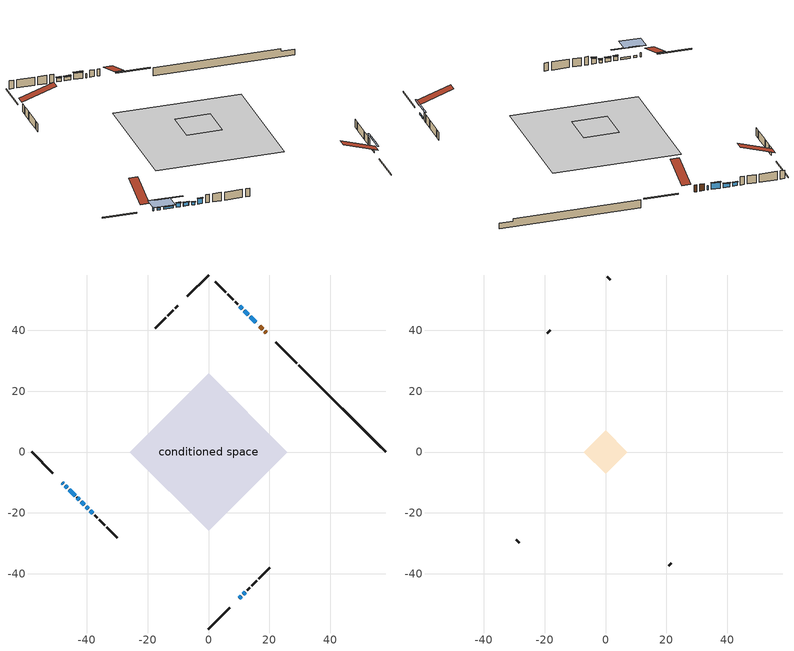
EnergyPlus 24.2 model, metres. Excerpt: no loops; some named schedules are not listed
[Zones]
conditioned space
 floor adiabatic (AdiabaticFloorConstruction): -25.91,0 0,25.91 25.91,0 0,-25.91 z0.84
 floor foundation (Slab1 construction): -7.11,1.29 -1.29,7.11 7.11,-1.29 1.29,-7.11 z-1.6
 wall outside (RimJoist1 construction): 0,-58.16 6.97,-51.19 / -58.16,0 -51.19,-6.97 / 0,58.16 -6.97,51.19 / 29.05,29.11 22.08,36.08 z0.84:1.14
 wall outside (AdiabaticWallConstruction 1): 18.92,39.24 18.42,39.74 / 17.77,40.39 16.88,41.28 z0.84:2.87
 wall outside (AdiabaticWallConstruction): -48.02,-10.13 -47.75,-10.41 / 16.22,41.94 16.11,42.05 / -43.21,-14.95 -42.45,-15.71 z0.84:2.06; 10.13,-48.02 10.78,-47.38 z0.84:1.45; 11.44,-46.72 12.07,-46.09 / -47.09,-11.07 -46.46,-11.7 / -45.8,-12.35 -43.86,-14.29 z0.84:1.43; 15.45,42.7 13.68,44.48 z0.84:2.64; 13.02,45.14 11.76,46.4 / 11.11,47.05 10.26,47.9 / -41.8,-16.36 -40.79,-17.37 z0.84:1.91; -40.13,-18.02 -39.56,-18.6 z0.84:1.68; -38.9,-19.26 -38.02,-20.14 z0.84:2.47
 wall outside (Wall1 construction): 12.72,-45.43 13.51,-44.65 / -37.36,-20.79 -36.58,-21.58 / -10.13,48.02 -10.92,47.24 / 9.6,48.55 8.82,49.34 z0.84:3.28
 wall outside (Wall2 construction): 14.17,-43.99 15.92,-42.23 / -35.92,-22.24 -34.17,-23.99 / -11.58,46.58 -13.33,44.83 / 8.16,50 6.41,51.75 z0.84:3.28
 wall outside (Wall3 construction): 16.58,-41.58 20.13,-38.02 / -33.51,-24.65 -29.95,-28.2 / -13.99,44.17 -17.54,40.61 / 5.75,52.41 2.19,55.96 z0.84:3.28
 wall foundation (FoundationWall1 construction): 29.71,28.45,-1.6 29.71,28.45,0.84 55.31,2.85,0.84 55.31,2.85,0.04 58.16,0,0.04 58.16,0,-1.6
 window (WindowConstruction 7): -48.02,-10.13 -47.75,-10.41 z0.84:2.06
 window (WindowConstruction 9): 10.13,-48.02 10.78,-47.38 z0.84:1.45
 window (WindowConstruction 10): 11.44,-46.72 12.07,-46.09 z0.84:1.43
 window (WindowConstruction 11): -47.09,-11.07 -46.46,-11.7 z0.84:1.43
 window (WindowConstruction 12): -45.8,-12.35 -43.86,-14.29 z0.84:1.43
 window (WindowConstruction 8): 16.22,41.94 16.11,42.05 z0.84:2.06
 window (WindowConstruction): 15.45,42.7 13.68,44.48 z0.84:2.64
 window (WindowConstruction 1): 13.02,45.14 11.76,46.4 z0.84:1.91
 window (WindowConstruction 2): 11.11,47.05 10.26,47.9 z0.84:1.91
 window (WindowConstruction 3): -43.21,-14.95 -42.45,-15.7 z0.84:2.06
 window (WindowConstruction 4): -41.8,-16.36 -40.79,-17.37 z0.84:1.91
 window (WindowConstruction 5): -40.13,-18.02 -39.56,-18.6 z0.84:1.68
 window (WindowConstruction 6): -38.9,-19.26 -38.02,-20.14 z0.84:2.46
 door (Door): 18.92,39.24 18.42,39.74 z0.84:2.87
 door (Door 1): 17.76,40.39 16.88,41.28 z0.84:2.87
 ceiling adiabatic (AdiabaticFloorConstruction): 0,-25.91 25.91,0 0,25.91 -25.91,0 z0.84
attic - vented
 floor to conditioned space (Floor1 construction Reversed): -7.21,0 0,7.21 7.21,0 0,-7.21 z3.28
 wall outside (Wall4 construction): 20.79,-37.37 21.67,-36.49 / -29.3,-28.86 -28.42,-29.74 / -18.2,39.96 -19.08,39.08 / 1.54,56.62 0.66,57.5 z0.84:3.28
 roof outside (Roof1 construction): 9.48,-48.68,3.28 2.45,-41.65,6.59 0.6,-43.51,6.59 7.63,-50.53,3.28; -48.68,-9.48,3.28 -41.65,-2.45,6.59 -43.51,-0.6,6.59 -50.53,-7.63,3.28; -9.48,48.68,3.28 -2.45,41.65,6.59 -0.6,43.51,6.59 -7.63,50.53,3.28; 19.57,38.59,3.28 12.55,31.56,6.59 14.4,29.71,6.59 21.42,36.73,3.28
shading: 12.66,-45.49 8.25,-49.9 8.54,-50.2 12.95,-45.79 z4.11; 13.95,-44.21 9.56,-48.6 9.85,-48.89 14.24,-44.5 z4.09; -44.58,-13.58 -48.97,-9.19 -52.2,-12.42 -47.81,-16.81 z4.09; -41.98,-16.17 -47.69,-10.47 -47.98,-10.76 -42.27,-16.47 z4.09; 13.53,44.62 15.6,42.56 15.89,42.85 13.83,44.91 z2.85; 11.62,46.54 13.16,45 13.45,45.29 11.91,46.83 z2.11; 10.12,48.04 11.25,46.91 11.54,47.2 10.41,48.33 z2.11; -42.31,-15.85 -43.35,-14.81 -43.64,-15.1 -42.6,-16.14 z2.26; -40.65,-17.51 -41.94,-16.22 -42.23,-16.51 -40.94,-17.8 z2.11; -39.42,-18.74 -40.28,-17.88 -40.57,-18.17 -39.71,-19.03 z1.88; -37.88,-20.28 -39.04,-19.11 -39.33,-19.41 -38.17,-20.57 z2.67
[Building]
Building 1: Terrain=Suburbs
[Site:Location]
Quebec Intl AP_QC: Latitude {deg}=46.8; Longitude {deg}=-71.38; Time Zone {hr}=-5; Elevation {m}=74; Keep Site Location Information=Yes
[Site:GroundTemperature:Shallow]
0.0108218, -2.24938, -2.43038, -1.3578, 2.94801, 7.23376, 10.9493, 13.303, 13.5029, 11.5886, 7.96783, 3.81355
[Site:WaterMainsTemperature]
Calculation Method=Schedule; Temperature Schedule=mains temperature schedule
[Material] Roughness=Rough; Thermal Absorptance=0.9
Name | Thickness {m} | Conductivity {W/m-K} | Density {kg/m3} | Specific Heat {J/kg-K} | Solar Absorptance | Visible Absorptance
asphalt or fiberglass shingles | 0.00635 | 0.162714 | 1121.4 | 1465.45 | 0.4 | 0.4
ceiling loosefill ins | 0.338667 | 0.0480833 | 16.02 | 1046.75 | 0.7 | 0.7
ceiling stud and cavity | 0.1397 | 0.337601 | 65.682 | 1177.47 | 0.7 | 0.7
concrete 4.0 in. | 0.1016 | 1.803125 | 2242.8 | 837.4 | 0.7 | 0.7
concrete 8.0 in. | 0.2032 | 1.803125 | 2242.8 | 837.4 | 0.7 | 0.7
door material | 0.04445 | 0.053851 | 512.64 | 1214.23 | 0.7 | 0.7
exterior vertical ins | 0.0243058 | 0.029427 | 32.04 | 1214.23 | 0.7 | 0.7
floor covering | 0.0127 | 0.0433444 | 54.468 | 1339.84 | 0.6 | 0.6
floor rigid ins; wall rigid ins | 0.512978 | 0.029427 | 32.04 | 1214.23 | 0.7 | 0.7
floor stud and cavity | 0.1397 | 1.75129 | 37.0049 | 1207.88 | 0.7 | 0.7
furniture material conditioned space 1 | 0.1524 | 0.115458 | 640.8 | 1214.23 | 0.6 | 0.6
gypsum board | 0.0127 | 0.160291 | 801 | 837.4 | 0.6 | 0.6
gypsum board 1 | 0.0127 | 0.160291 | 801 | 837.4 | 0.7 | 0.7
osb sheathing 0.5 in. | 0.0127 | 0.115458 | 512.64 | 1214.23 | 0.7 | 0.7
osb sheathing 0.75 in. | 0.01905 | 0.115458 | 512.64 | 1214.23 | 0.7 | 0.7
osb sheathing 2.0 in. | 0.0508 | 0.115458 | 512.64 | 1214.23 | 0.7 | 0.7
rim joist stud and cavity | 0.0508 | 0.0393277 | 125.044 | 1163.47 | 0.6 | 0.6
wall stud and cavity | 0.1397 | 0.0869938 | 139.0536 | 1170.24 | 0.7 | 0.7
wall stud and cavity 1 | 0.1397 | 0.0820459 | 139.0536 | 1170.24 | 0.7 | 0.7
wall stud and cavity 2 | 0.1397 | 0.092254 | 139.0536 | 1170.24 | 0.7 | 0.7
wall stud and cavity 3 | 0.0889 | 6.1454 | 50.32683 | 1063.81 | 0.6 | 0.6
wall stud and cavity 4 | 0.0889 | 0.380278 | 52.3479 | 1209.89 | 0.7 | 0.7
wall stud and cavity 5 | 0.0889 | 0.391764 | 83.0341 | 1211.67 | 0.7 | 0.7
wood siding | 0.0254 | 0.102417 | 544.68 | 1172.36 | 0.4 | 0.4
wood siding 1 | 0.00254 | 0.102417 | 544.68 | 1172.36 | 0.4 | 0.4
wood siding 2; wood siding 3; wood siding 4 | 0.0254 | 0.102417 | 544.68 | 1172.36 | 0.7 | 0.7
[WindowMaterial:SimpleGlazingSystem]
Name | U-Factor {W/m2-K} | Solar Heat Gain Coefficient
WindowMaterial | 2.8884 | 0.67
WindowMaterial 1 | 2.927009 | 0.61
WindowMaterial 10 | 3.000823 | 0.5
WindowMaterial 11 | 3.04 | 0.46
WindowMaterial 2 | 2.94348 | 0.59
WindowMaterial 3 | 2.94291 | 0.59
WindowMaterial 4 | 2.93609 | 0.6
WindowMaterial 5 | 2.97868 | 0.53
WindowMaterial 6 | 2.9077 | 0.68
WindowMaterial 7 | 6.78351 | 0.73
WindowMaterial 8 | 7.22469 | 0.6
WindowMaterial 9 | 2.99571 | 0.51
[Construction]
AdiabaticFloorConstruction: floor stud and cavity, floor rigid ins, osb sheathing 0.75 in., floor covering
AdiabaticWallConstruction: wood siding 3, wall rigid ins, wall stud and cavity 4, gypsum board
AdiabaticWallConstruction 1: wood siding 4, wall rigid ins, wall stud and cavity 4, gypsum board
Door; Door 1: door material
Floor1 construction Reversed: gypsum board, ceiling stud and cavity, ceiling loosefill ins
FoundationWall1 construction: concrete 8.0 in., gypsum board 1
furniture construction conditioned space 1: furniture material conditioned space 1
PartitionWallConstruction: gypsum board, wall stud and cavity 5, gypsum board
RimJoist1 construction: wood siding 2, osb sheathing 2.0 in., rim joist stud and cavity
Roof1 construction: asphalt or fiberglass shingles
Slab1 construction: concrete 4.0 in.
Wall1 construction: wood siding, osb sheathing 0.5 in., wall stud and cavity, gypsum board
Wall2 construction: wood siding, osb sheathing 0.5 in., wall stud and cavity 1, gypsum board
Wall3 construction: wood siding, osb sheathing 0.5 in., wall stud and cavity 2, gypsum board
Wall4 construction: wood siding 1, wall stud and cavity 3
WindowConstruction: WindowMaterial
WindowConstruction 1: WindowMaterial 1
WindowConstruction 10; WindowConstruction 11: WindowMaterial 10
WindowConstruction 12: WindowMaterial 11
WindowConstruction 2: WindowMaterial 2
WindowConstruction 3: WindowMaterial 3
WindowConstruction 4: WindowMaterial 4
WindowConstruction 5: WindowMaterial 5
WindowConstruction 6: WindowMaterial 6
WindowConstruction 7: WindowMaterial 7
WindowConstruction 8: WindowMaterial 8
WindowConstruction 9: WindowMaterial 9
[Zone] Multiplier=1; Part of Total Floor Area=Yes
Name | Volume {m3}
attic - vented | 55.9386
conditioned space | 526.5
[Space]
Name | Zone | Volume {m3}
attic - vented 1 | attic - vented | 55.9386
conditioned space 1 | conditioned space | 526.5
[ZoneInfiltration:EffectiveLeakageArea]
infil attic - vented 1: Zone or Space=attic - vented 1; Schedule=Always On Discrete; Effective Air Leakage Area {cm2}=3841.85; Stack Coefficient=0.000399857; Wind Coefficient=1.35105e-05
[ZoneMixing]
whole house fan mix: Zone or Space=attic - vented; Schedule=Always On Continuous; Design Flow Rate Calculation Method=Flow/Zone; Design Flow Rate {m3/s}=0; Source Zone or Space=conditioned space
[SurfaceProperty:ExposedFoundationPerimeter]
Slab1: Exposed Perimeter Calculation Method=TotalExposedPerimeter; Total Exposed Perimeter {m}=40.235
[InternalMass] Zone or ZoneList=conditioned space; Space or SpaceList=conditioned space 1
Name | Construction | Surface Area {m2}
furniture mass conditioned space 1 | furniture construction conditioned space 1 | 576.32
partition wall mass | PartitionWallConstruction | 1440.8
[Lights]
interior lighting: Zone or ZoneList or Space or SpaceList=conditioned space 1; Schedule=interior lighting schedule; Design Level Calculation Method=LightingLevel; Lighting Level {W}=343.2; Return Air Fraction=0; Fraction Radiant=0.6; Fraction Visible=0.2; Fraction Replaceable=1
[People]
occupants: Zone or ZoneList or Space or SpaceList=conditioned space 1; Number of People Schedule=occupants schedule; Number of People Calculation Method=People; Number of People=3; Fraction Radiant=0.314171; Sensible Heat Fraction=0.56303; Activity Level Schedule=occupants activity schedule; Carbon Dioxide Generation Rate {m3/s-W}=0; Enable ASHRAE 55 Comfort Warnings=No; Mean Radiant Temperature Calculation Type=EnclosureAveraged
[ElectricEquipment] Zone or ZoneList or Space or SpaceList=conditioned space 1; Design Level Calculation Method=EquipmentLevel
Name | Schedule | Design Level {W} | Fraction Latent | Fraction Radiant | Fraction Lost
clothes dryer | clothes dryer schedule | 140.772 | 0.015 | 0.081 | 0.85
clothes washer | clothes washer schedule | 32.1985 | 0.03 | 0.162 | 0.7
cooking range | cooking range schedule | 215.147 | 0.08 | 0.432 | 0.2
dishwasher | dishwasher schedule | 66.8632 | 0.3 | 0.18 | 0.4
fridge | fridge schedule | 72.9452 | 0 | 0.6 | 0
mech vent bath fan 0 | mech vent bath fan 0 schedule | 50.2 | 0 | 0 | 1
mech vent house fan | mech vent house fan schedule | 14.3833 | 0 | 0 | 1
mech vent house fan cfis | mech vent house fan cfis schedule | 0 | 0 | 0 | 0
mech vent range fan 0 | mech vent range fan 0 schedule | 57 | 0 | 0 | 1
misc plug loads | misc plug loads schedule | 494.7 | 0.045 | 0.513 | 0.1
whole house fan | Always On Discrete | 0 | 0 | 0 | 1
[OtherEquipment] Zone or ZoneList or Space or SpaceList=conditioned space 1; Design Level Calculation Method=EquipmentLevel
Name | Fuel Type | Schedule | Design Level {W} | Fraction Latent | Fraction Radiant | Fraction Lost
clothes dryer 1 | Electricity | clothes dryer schedule | 0 | 0.015 | 0.081 | 0.85
cooking range 1 | Electricity | cooking range schedule | 0 | 0.08 | 0.432 | 0.2
general water use latent | None | general water use schedule | 62.594 | 1 | 0 | 0
general water use sensible | None | general water use schedule | -61.6891 | 0 | 0.6 | 0
mech vent house fan latent load | None | Always On Discrete | 0 | 1 | 0 | 0
mech vent house fan sensible load | None | Always On Discrete | 0 | 0 | 0 | 0
water heater energy adjustment1 | Electricity | Always On Discrete | 0.01 | 0 | 0 | 1
[ZoneInfiltration:DesignFlowRate] Zone or ZoneList or Space or SpaceList=conditioned space 1; Schedule=Always On Discrete; Design Flow Rate Calculation Method=Flow/Zone; Design Flow Rate {m3/s}=0
infil flow; natural vent flow; whole house fan flow
[Foundation:Kiva]
Foundation Kiva 1: Initial Indoor Air Temperature {C}=18; Wall Height Above Grade {m}=0.839998; Wall Depth Below Slab {m}=0.2032; Custom Block Material Name 1=exterior vertical ins; Custom Block Depth 1 {m}=2.43998; Custom Block X Position 1 {m}=0.2159; Custom Block Z Position 1 {m}=0
[Foundation:Kiva:Settings]
Soil Conductivity {W/m-K}=0.849921; Soil Density {kg/m3}=1842.3; Soil Specific Heat {J/kg-K}=418.7; Ground Solar Absorptivity=0.9; Ground Thermal Absorptivity=0.9; Ground Surface Roughness {m}=0.03; Far-Field Width {m}=40; Deep-Ground Boundary Condition=ZeroFlux; Deep-Ground Depth {m}=40; Minimum Cell Dimension {m}=0.2; Maximum Cell Growth Coefficient=3; Simulation Timestep=Timestep
[Exterior:Lights]
exterior lighting: Schedule=exterior lighting schedule; Design Level {W}=75.6
[Schedule:Constant]
Name | Hourly Value
Always On Continuous; mech vent house fan schedule; mech vent house fan cfis schedule; Always On Discrete | 1
occupants activity schedule | 117.228
fridge schedule | 0
[Schedule:Week:Daily]
interior lighting schedule Week Rule - Jan1-Jan27: interior lighting schedule day, interior lighting schedule day, interior lighting schedule day, interior lighting schedule day, interior lighting schedule day, interior lighting schedule day, interior lighting schedule day, interior lighting schedule default day, interior lighting schedule default day, interior lighting schedule default day, interior lighting schedule default day, interior lighting schedule default day
interior lighting schedule Week Rule - Jan28-Feb3: interior lighting schedule day, interior lighting schedule day, interior lighting schedule day, interior lighting schedule day, interior lighting schedule day 1, interior lighting schedule day 1, interior lighting schedule day 1, interior lighting schedule default day, interior lighting schedule default day, interior lighting schedule default day, interior lighting schedule default day, interior lighting schedule default day
interior lighting schedule Week Rule - Feb4-Feb24: interior lighting schedule day 1, interior lighting schedule day 1, interior lighting schedule day 1, interior lighting schedule day 1, interior lighting schedule day 1, interior lighting schedule day 1, interior lighting schedule day 1, interior lighting schedule default day, interior lighting schedule default day, interior lighting schedule default day, interior lighting schedule default day, interior lighting schedule default day
interior lighting schedule Week Rule - Feb25-Mar3: interior lighting schedule day 1, interior lighting schedule day 1, interior lighting schedule day 1, interior lighting schedule day 1, interior lighting schedule day 2, interior lighting schedule day 2, interior lighting schedule day 2, interior lighting schedule default day, interior lighting schedule default day, interior lighting schedule default day, interior lighting schedule default day, interior lighting schedule default day
interior lighting schedule Week Rule - Mar4-Mar31: interior lighting schedule day 2, interior lighting schedule day 2, interior lighting schedule day 2, interior lighting schedule day 2, interior lighting schedule day 2, interior lighting schedule day 2, interior lighting schedule day 2, interior lighting schedule default day, interior lighting schedule default day, interior lighting schedule default day, interior lighting schedule default day, interior lighting schedule default day
interior lighting schedule Week Rule - Apr1-Apr28: interior lighting schedule day 3, interior lighting schedule day 3, interior lighting schedule day 3, interior lighting schedule day 3, interior lighting schedule day 3, interior lighting schedule day 3, interior lighting schedule day 3, interior lighting schedule default day, interior lighting schedule default day, interior lighting schedule default day, interior lighting schedule default day, interior lighting schedule default day
interior lighting schedule Week Rule - Apr29-May5: interior lighting schedule day 3, interior lighting schedule day 3, interior lighting schedule day 4, interior lighting schedule day 4, interior lighting schedule day 4, interior lighting schedule day 4, interior lighting schedule day 4, interior lighting schedule default day, interior lighting schedule default day, interior lighting schedule default day, interior lighting schedule default day, interior lighting schedule default day
interior lighting schedule Week Rule - May6-May26: interior lighting schedule day 4, interior lighting schedule day 4, interior lighting schedule day 4, interior lighting schedule day 4, interior lighting schedule day 4, interior lighting schedule day 4, interior lighting schedule day 4, interior lighting schedule default day, interior lighting schedule default day, interior lighting schedule default day, interior lighting schedule default day, interior lighting schedule default day
interior lighting schedule Week Rule - May27-Jun2: interior lighting schedule day 4, interior lighting schedule day 4, interior lighting schedule day 4, interior lighting schedule day 4, interior lighting schedule day 4, interior lighting schedule day 5, interior lighting schedule day 5, interior lighting schedule default day, interior lighting schedule default day, interior lighting schedule default day, interior lighting schedule default day, interior lighting schedule default day
interior lighting schedule Week Rule - Jun3-Jun30: interior lighting schedule day 5, interior lighting schedule day 5, interior lighting schedule day 5, interior lighting schedule day 5, interior lighting schedule day 5, interior lighting schedule day 5, interior lighting schedule day 5, interior lighting schedule default day, interior lighting schedule default day, interior lighting schedule default day, interior lighting schedule default day, interior lighting schedule default day
interior lighting schedule Week Rule - Jul1-Jul28: interior lighting schedule day 6, interior lighting schedule day 6, interior lighting schedule day 6, interior lighting schedule day 6, interior lighting schedule day 6, interior lighting schedule day 6, interior lighting schedule day 6, interior lighting schedule default day, interior lighting schedule default day, interior lighting schedule default day, interior lighting schedule default day, interior lighting schedule default day
interior lighting schedule Week Rule - Jul29-Aug4: interior lighting schedule day 6, interior lighting schedule day 6, interior lighting schedule day 6, interior lighting schedule day 7, interior lighting schedule day 7, interior lighting schedule day 7, interior lighting schedule day 7, interior lighting schedule default day, interior lighting schedule default day, interior lighting schedule default day, interior lighting schedule default day, interior lighting schedule default day
interior lighting schedule Week Rule - Aug5-Aug25: interior lighting schedule day 7, interior lighting schedule day 7, interior lighting schedule day 7, interior lighting schedule day 7, interior lighting schedule day 7, interior lighting schedule day 7, interior lighting schedule day 7, interior lighting schedule default day, interior lighting schedule default day, interior lighting schedule default day, interior lighting schedule default day, interior lighting schedule default day
interior lighting schedule Week Rule - Aug26-Sep1: interior lighting schedule day 7, interior lighting schedule day 7, interior lighting schedule day 7, interior lighting schedule day 7, interior lighting schedule day 7, interior lighting schedule day 7, interior lighting schedule day 8, interior lighting schedule default day, interior lighting schedule default day, interior lighting schedule default day, interior lighting schedule default day, interior lighting schedule default day
interior lighting schedule Week Rule - Sep2-Sep29: interior lighting schedule day 8, interior lighting schedule day 8, interior lighting schedule day 8, interior lighting schedule day 8, interior lighting schedule day 8, interior lighting schedule day 8, interior lighting schedule day 8, interior lighting schedule default day, interior lighting schedule default day, interior lighting schedule default day, interior lighting schedule default day, interior lighting schedule default day
interior lighting schedule Week Rule - Sep30-Oct6: interior lighting schedule day 8, interior lighting schedule day 9, interior lighting schedule day 9, interior lighting schedule day 9, interior lighting schedule day 9, interior lighting schedule day 9, interior lighting schedule day 9, interior lighting schedule default day, interior lighting schedule default day, interior lighting schedule default day, interior lighting schedule default day, interior lighting schedule default day
interior lighting schedule Week Rule - Oct7-Oct27: interior lighting schedule day 9, interior lighting schedule day 9, interior lighting schedule day 9, interior lighting schedule day 9, interior lighting schedule day 9, interior lighting schedule day 9, interior lighting schedule day 9, interior lighting schedule default day, interior lighting schedule default day, interior lighting schedule default day, interior lighting schedule default day, interior lighting schedule default day
interior lighting schedule Week Rule - Oct28-Nov3: interior lighting schedule day 9, interior lighting schedule day 9, interior lighting schedule day 9, interior lighting schedule day 9, interior lighting schedule day 10, interior lighting schedule day 10, interior lighting schedule day 10, interior lighting schedule default day, interior lighting schedule default day, interior lighting schedule default day, interior lighting schedule default day, interior lighting schedule default day
interior lighting schedule Week Rule - Nov4-Nov24: interior lighting schedule day 10, interior lighting schedule day 10, interior lighting schedule day 10, interior lighting schedule day 10, interior lighting schedule day 10, interior lighting schedule day 10, interior lighting schedule day 10, interior lighting schedule default day, interior lighting schedule default day, interior lighting schedule default day, interior lighting schedule default day, interior lighting schedule default day
interior lighting schedule Week Rule - Nov25-Dec1: interior lighting schedule day 10, interior lighting schedule day 10, interior lighting schedule day 10, interior lighting schedule day 10, interior lighting schedule day 10, interior lighting schedule day 10, interior lighting schedule day 11, interior lighting schedule default day, interior lighting schedule default day, interior lighting schedule default day, interior lighting schedule default day, interior lighting schedule default day
interior lighting schedule Week Rule - Dec2-Dec31: interior lighting schedule day 11, interior lighting schedule day 11, interior lighting schedule day 11, interior lighting schedule day 11, interior lighting schedule day 11, interior lighting schedule day 11, interior lighting schedule day 11, interior lighting schedule default day, interior lighting schedule default day, interior lighting schedule default day, interior lighting schedule default day, interior lighting schedule default day
occupants schedule Week Rule - Jan1-Dec31: occupants schedule day, occupants schedule day, occupants schedule day, occupants schedule day, occupants schedule day, occupants schedule day, occupants schedule day, occupants schedule default day, occupants schedule default day, occupants schedule default day, occupants schedule default day, occupants schedule default day
clothes dryer schedule Week Rule - Jan1-Dec31: clothes dryer schedule day, clothes dryer schedule day, clothes dryer schedule day, clothes dryer schedule day, clothes dryer schedule day, clothes dryer schedule day, clothes dryer schedule day, clothes dryer schedule default day, clothes dryer schedule default day, clothes dryer schedule default day, clothes dryer schedule default day, clothes dryer schedule default day
clothes washer schedule Week Rule - Jan1-Dec31: clothes washer schedule day, clothes washer schedule day, clothes washer schedule day, clothes washer schedule day, clothes washer schedule day, clothes washer schedule day, clothes washer schedule day, clothes washer schedule default day, clothes washer schedule default day, clothes washer schedule default day, clothes washer schedule default day, clothes washer schedule default day
cooking range schedule Week Rule - Jan1-Dec31: cooking range schedule day, cooking range schedule day, cooking range schedule day, cooking range schedule day, cooking range schedule day, cooking range schedule day, cooking range schedule day, cooking range schedule default day, cooking range schedule default day, cooking range schedule default day, cooking range schedule default day, cooking range schedule default day
dishwasher schedule Week Rule - Jan1-Dec31: dishwasher schedule day, dishwasher schedule day, dishwasher schedule day, dishwasher schedule day, dishwasher schedule day, dishwasher schedule day, dishwasher schedule day, dishwasher schedule default day, dishwasher schedule default day, dishwasher schedule default day, dishwasher schedule default day, dishwasher schedule default day
mech vent bath fan 0 schedule Week Rule - Jan1-Dec31: mech vent bath fan 0 schedule day, mech vent bath fan 0 schedule day, mech vent bath fan 0 schedule day, mech vent bath fan 0 schedule day, mech vent bath fan 0 schedule day, mech vent bath fan 0 schedule day, mech vent bath fan 0 schedule day, mech vent bath fan 0 schedule default day, mech vent bath fan 0 schedule default day, mech vent bath fan 0 schedule default day, mech vent bath fan 0 schedule default day, mech vent bath fan 0 schedule default day
mech vent range fan 0 schedule Week Rule - Jan1-Dec31: mech vent range fan 0 schedule day, mech vent range fan 0 schedule day, mech vent range fan 0 schedule day, mech vent range fan 0 schedule day, mech vent range fan 0 schedule day, mech vent range fan 0 schedule day, mech vent range fan 0 schedule day, mech vent range fan 0 schedule default day, mech vent range fan 0 schedule default day, mech vent range fan 0 schedule default day, mech vent range fan 0 schedule default day, mech vent range fan 0 schedule default day
misc plug loads schedule Week Rule - Jan1-Dec31: misc plug loads schedule day, misc plug loads schedule day, misc plug loads schedule day, misc plug loads schedule day, misc plug loads schedule day, misc plug loads schedule day, misc plug loads schedule day, misc plug loads schedule default day, misc plug loads schedule default day, misc plug loads schedule default day, misc plug loads schedule default day, misc plug loads schedule default day
general water use schedule Week Rule - Jan1-Dec31: general water use schedule day, general water use schedule day, general water use schedule day, general water use schedule day, general water use schedule day, general water use schedule day, general water use schedule day, general water use schedule default day, general water use schedule default day, general water use schedule default day, general water use schedule default day, general water use schedule default day
exterior lighting schedule Week Rule - Jan1-Jan27: exterior lighting schedule day, exterior lighting schedule day, exterior lighting schedule day, exterior lighting schedule day, exterior lighting schedule day, exterior lighting schedule day, exterior lighting schedule day, exterior lighting schedule default day, exterior lighting schedule default day, exterior lighting schedule default day, exterior lighting schedule default day, exterior lighting schedule default day
exterior lighting schedule Week Rule - Jan28-Feb3: exterior lighting schedule day, exterior lighting schedule day, exterior lighting schedule day, exterior lighting schedule day, exterior lighting schedule day 1, exterior lighting schedule day 1, exterior lighting schedule day 1, exterior lighting schedule default day, exterior lighting schedule default day, exterior lighting schedule default day, exterior lighting schedule default day, exterior lighting schedule default day
exterior lighting schedule Week Rule - Feb4-Feb24: exterior lighting schedule day 1, exterior lighting schedule day 1, exterior lighting schedule day 1, exterior lighting schedule day 1, exterior lighting schedule day 1, exterior lighting schedule day 1, exterior lighting schedule day 1, exterior lighting schedule default day, exterior lighting schedule default day, exterior lighting schedule default day, exterior lighting schedule default day, exterior lighting schedule default day
exterior lighting schedule Week Rule - Feb25-Mar3: exterior lighting schedule day 1, exterior lighting schedule day 1, exterior lighting schedule day 1, exterior lighting schedule day 1, exterior lighting schedule day 2, exterior lighting schedule day 2, exterior lighting schedule day 2, exterior lighting schedule default day, exterior lighting schedule default day, exterior lighting schedule default day, exterior lighting schedule default day, exterior lighting schedule default day
exterior lighting schedule Week Rule - Mar4-Mar31: exterior lighting schedule day 2, exterior lighting schedule day 2, exterior lighting schedule day 2, exterior lighting schedule day 2, exterior lighting schedule day 2, exterior lighting schedule day 2, exterior lighting schedule day 2, exterior lighting schedule default day, exterior lighting schedule default day, exterior lighting schedule default day, exterior lighting schedule default day, exterior lighting schedule default day
exterior lighting schedule Week Rule - Apr1-Apr28: exterior lighting schedule day 3, exterior lighting schedule day 3, exterior lighting schedule day 3, exterior lighting schedule day 3, exterior lighting schedule day 3, exterior lighting schedule day 3, exterior lighting schedule day 3, exterior lighting schedule default day, exterior lighting schedule default day, exterior lighting schedule default day, exterior lighting schedule default day, exterior lighting schedule default day
exterior lighting schedule Week Rule - Apr29-May5: exterior lighting schedule day 3, exterior lighting schedule day 3, exterior lighting schedule day 4, exterior lighting schedule day 4, exterior lighting schedule day 4, exterior lighting schedule day 4, exterior lighting schedule day 4, exterior lighting schedule default day, exterior lighting schedule default day, exterior lighting schedule default day, exterior lighting schedule default day, exterior lighting schedule default day
exterior lighting schedule Week Rule - May6-May26: exterior lighting schedule day 4, exterior lighting schedule day 4, exterior lighting schedule day 4, exterior lighting schedule day 4, exterior lighting schedule day 4, exterior lighting schedule day 4, exterior lighting schedule day 4, exterior lighting schedule default day, exterior lighting schedule default day, exterior lighting schedule default day, exterior lighting schedule default day, exterior lighting schedule default day
exterior lighting schedule Week Rule - May27-Jun2: exterior lighting schedule day 4, exterior lighting schedule day 4, exterior lighting schedule day 4, exterior lighting schedule day 4, exterior lighting schedule day 4, exterior lighting schedule day 5, exterior lighting schedule day 5, exterior lighting schedule default day, exterior lighting schedule default day, exterior lighting schedule default day, exterior lighting schedule default day, exterior lighting schedule default day
exterior lighting schedule Week Rule - Jun3-Jun30: exterior lighting schedule day 5, exterior lighting schedule day 5, exterior lighting schedule day 5, exterior lighting schedule day 5, exterior lighting schedule day 5, exterior lighting schedule day 5, exterior lighting schedule day 5, exterior lighting schedule default day, exterior lighting schedule default day, exterior lighting schedule default day, exterior lighting schedule default day, exterior lighting schedule default day
exterior lighting schedule Week Rule - Jul1-Jul28: exterior lighting schedule day 6, exterior lighting schedule day 6, exterior lighting schedule day 6, exterior lighting schedule day 6, exterior lighting schedule day 6, exterior lighting schedule day 6, exterior lighting schedule day 6, exterior lighting schedule default day, exterior lighting schedule default day, exterior lighting schedule default day, exterior lighting schedule default day, exterior lighting schedule default day
exterior lighting schedule Week Rule - Jul29-Aug4: exterior lighting schedule day 6, exterior lighting schedule day 6, exterior lighting schedule day 6, exterior lighting schedule day 7, exterior lighting schedule day 7, exterior lighting schedule day 7, exterior lighting schedule day 7, exterior lighting schedule default day, exterior lighting schedule default day, exterior lighting schedule default day, exterior lighting schedule default day, exterior lighting schedule default day
exterior lighting schedule Week Rule - Aug5-Aug25: exterior lighting schedule day 7, exterior lighting schedule day 7, exterior lighting schedule day 7, exterior lighting schedule day 7, exterior lighting schedule day 7, exterior lighting schedule day 7, exterior lighting schedule day 7, exterior lighting schedule default day, exterior lighting schedule default day, exterior lighting schedule default day, exterior lighting schedule default day, exterior lighting schedule default day
exterior lighting schedule Week Rule - Aug26-Sep1: exterior lighting schedule day 7, exterior lighting schedule day 7, exterior lighting schedule day 7, exterior lighting schedule day 7, exterior lighting schedule day 7, exterior lighting schedule day 7, exterior lighting schedule day 8, exterior lighting schedule default day, exterior lighting schedule default day, exterior lighting schedule default day, exterior lighting schedule default day, exterior lighting schedule default day
exterior lighting schedule Week Rule - Sep2-Sep29: exterior lighting schedule day 8, exterior lighting schedule day 8, exterior lighting schedule day 8, exterior lighting schedule day 8, exterior lighting schedule day 8, exterior lighting schedule day 8, exterior lighting schedule day 8, exterior lighting schedule default day, exterior lighting schedule default day, exterior lighting schedule default day, exterior lighting schedule default day, exterior lighting schedule default day
exterior lighting schedule Week Rule - Sep30-Oct6: exterior lighting schedule day 8, exterior lighting schedule day 9, exterior lighting schedule day 9, exterior lighting schedule day 9, exterior lighting schedule day 9, exterior lighting schedule day 9, exterior lighting schedule day 9, exterior lighting schedule default day, exterior lighting schedule default day, exterior lighting schedule default day, exterior lighting schedule default day, exterior lighting schedule default day
[Schedule:Year]
interior lighting schedule: interior lighting schedule Week Rule - Jan1-Jan27, 1, 1, 1, 27, interior lighting schedule Week Rule - Jan28-Feb3, 1, 28, 2, 3, interior lighting schedule Week Rule - Feb4-Feb24, 2, 4, 2, 24, interior lighting schedule Week Rule - Feb25-Mar3, 2, 25, 3, 3, interior lighting schedule Week Rule - Mar4-Mar31, 3, 4, 3, 31, interior lighting schedule Week Rule - Apr1-Apr28, 4, 1, 4, 28, interior lighting schedule Week Rule - Apr29-May5, 4, 29, 5, 5, interior lighting schedule Week Rule - May6-May26, 5, 6, 5, 26, interior lighting schedule Week Rule - May27-Jun2, 5, 27, 6, 2, interior lighting schedule Week Rule - Jun3-Jun30, 6, 3, 6, 30, interior lighting schedule Week Rule - Jul1-Jul28, 7, 1, 7, 28, interior lighting schedule Week Rule - Jul29-Aug4, 7, 29, 8, 4, interior lighting schedule Week Rule - Aug5-Aug25, 8, 5, 8, 25, interior lighting schedule Week Rule - Aug26-Sep1, 8, 26, 9, 1, interior lighting schedule Week Rule - Sep2-Sep29, 9, 2, 9, 29, interior lighting schedule Week Rule - Sep30-Oct6, 9, 30, 10, 6, interior lighting schedule Week Rule - Oct7-Oct27, 10, 7, 10, 27, interior lighting schedule Week Rule - Oct28-Nov3, 10, 28, 11, 3, interior lighting schedule Week Rule - Nov4-Nov24, 11, 4, 11, 24, interior lighting schedule Week Rule - Nov25-Dec1, 11, 25, 12, 1, interior lighting schedule Week Rule - Dec2-Dec31, 12, 2, 12, 31
occupants schedule: occupants schedule Week Rule - Jan1-Dec31, 1, 1, 12, 31
clothes dryer schedule: clothes dryer schedule Week Rule - Jan1-Dec31, 1, 1, 12, 31
clothes washer schedule: clothes washer schedule Week Rule - Jan1-Dec31, 1, 1, 12, 31
cooking range schedule: cooking range schedule Week Rule - Jan1-Dec31, 1, 1, 12, 31
dishwasher schedule: dishwasher schedule Week Rule - Jan1-Dec31, 1, 1, 12, 31
mech vent bath fan 0 schedule: mech vent bath fan 0 schedule Week Rule - Jan1-Dec31, 1, 1, 12, 31
mech vent range fan 0 schedule: mech vent range fan 0 schedule Week Rule - Jan1-Dec31, 1, 1, 12, 31
misc plug loads schedule: misc plug loads schedule Week Rule - Jan1-Dec31, 1, 1, 12, 31
general water use schedule: general water use schedule Week Rule - Jan1-Dec31, 1, 1, 12, 31
exterior lighting schedule: exterior lighting schedule Week Rule - Jan1-Jan27, 1, 1, 1, 27, exterior lighting schedule Week Rule - Jan28-Feb3, 1, 28, 2, 3, exterior lighting schedule Week Rule - Feb4-Feb24, 2, 4, 2, 24, exterior lighting schedule Week Rule - Feb25-Mar3, 2, 25, 3, 3, exterior lighting schedule Week Rule - Mar4-Mar31, 3, 4, 3, 31, exterior lighting schedule Week Rule - Apr1-Apr28, 4, 1, 4, 28, exterior lighting schedule Week Rule - Apr29-May5, 4, 29, 5, 5, exterior lighting schedule Week Rule - May6-May26, 5, 6, 5, 26, exterior lighting schedule Week Rule - May27-Jun2, 5, 27, 6, 2, exterior lighting schedule Week Rule - Jun3-Jun30, 6, 3, 6, 30, exterior lighting schedule Week Rule - Jul1-Jul28, 7, 1, 7, 28, exterior lighting schedule Week Rule - Jul29-Aug4, 7, 29, 8, 4, exterior lighting schedule Week Rule - Aug5-Aug25, 8, 5, 8, 25, exterior lighting schedule Week Rule - Aug26-Sep1, 8, 26, 9, 1, exterior lighting schedule Week Rule - Sep2-Sep29, 9, 2, 9, 29, exterior lighting schedule Week Rule - Sep30-Oct6, 9, 30, 10, 6, exterior lighting schedule Week Rule - Oct7-Oct27, 10, 7, 10, 27, exterior lighting schedule Week Rule - Oct28-Nov3, 10, 28, 11, 3, exterior lighting schedule Week Rule - Nov4-Nov24, 11, 4, 11, 24, exterior lighting schedule Week Rule - Nov25-Dec1, 11, 25, 12, 1, exterior lighting schedule Week Rule - Dec2-Dec31, 12, 2, 12, 31
[Schedule:Compact]
mains temperature schedule: Through: 01/01, For: AllDays, Until: 24:00, 5.175, Through: 01/02, For: AllDays, Until: 24:00, 5.10167, Through: 01/03, For: AllDays, Until: 24:00, 5.02889, Through: 01/04, For: AllDays, Until: 24:00, 4.95778, Through: 01/05, For: AllDays, Until: 24:00, 4.88778, Through: 01/06, For: AllDays, Until: 24:00, 4.81833, Through: 01/07, For: AllDays, Until: 24:00, 4.75056, Through: 01/08, For: AllDays, Until: 24:00, 4.68389, Through: 01/09, For: AllDays, Until: 24:00, 4.61833, Through: 01/10, For: AllDays, Until: 24:00, 4.55389, Through: 01/11, For: AllDays, Until: 24:00, 4.49056, Through: 01/12, For: AllDays, Until: 24:00, 4.42889, Through: 01/13, For: AllDays, Until: 24:00, 4.36778, Through: 01/14, For: AllDays, Until: 24:00, 4.30889, Through: 01/15, For: AllDays, Until: 24:00, 4.25056, Through: 01/16, For: AllDays, Until: 24:00, 4.19389, Through: 01/17, For: AllDays, Until: 24:00, 4.13833, Through: 01/18, For: AllDays, Until: 24:00, 4.08444, Through: 01/19, For: AllDays, Until: 24:00, 4.03167, Through: 01/20, For: AllDays, Until: 24:00, 3.98056, Through: 01/21, For: AllDays, Until: 24:00, 3.93056, Through: 01/22, For: AllDays, Until: 24:00, 3.88222, Through: 01/23, For: AllDays, Until: 24:00, 3.835, Through: 01/24, For: AllDays, Until: 24:00, 3.78944, Through: 01/25, For: AllDays, Until: 24:00, 3.74556, Through: 01/26, For: AllDays, Until: 24:00, 3.70278, Through: 01/27, For: AllDays, Until: 24:00, 3.66167, Through: 01/28, For: AllDays, Until: 24:00, 3.62167, Through: 01/29, For: AllDays, Until: 24:00, 3.58389, Through: 01/30, For: AllDays, Until: 24:00, 3.54722, Through: 01/31, For: AllDays, Until: 24:00, 3.51167, Through: 02/01, For: AllDays, Until: 24:00, 3.47833, Through: 02/02, For: AllDays, Until: 24:00, 3.44611, Through: 02/03, For: AllDays, Until: 24:00, 3.41556, Through: 02/04, For: AllDays, Until: 24:00, 3.38667, Through: 02/05, For: AllDays, Until: 24:00, 3.35944, Through: 02/06, For: AllDays, Until: 24:00, 3.33389, Through: 02/07, For: AllDays, Until: 24:00, 3.30944, Through: 02/08, For: AllDays, Until: 24:00, 3.28667, Through: 02/09, For: AllDays, Until: 24:00, 3.26611, Through: 02/10, For: AllDays, Until: 24:00, 3.24667, Through: 02/11, For: AllDays, Until: 24:00, 3.22889, Through: 02/12, For: AllDays, Until: 24:00, 3.21278, Through: 02/13, For: AllDays, Until: 24:00, 3.19833, Through: 02/14, For: AllDays, Until: 24:00, 3.18556, Through: 02/15, For: AllDays, Until: 24:00, 3.17389, Through: 02/16, For: AllDays, Until: 24:00, 3.16444, Through: 02/17, For: AllDays, Until: 24:00, 3.15667, Through: 02/18, For: AllDays, Until: 24:00, 3.15056, Through: 02/19, For: AllDays, Until: 24:00, 3.14556, Through: 02/20, For: AllDays, Until: 24:00, 3.14278, Through: 02/21, For: AllDays, Until: 24:00, 3.14111, Through: 02/22, For: AllDays, Until: 24:00, 3.14167, Through: 02/23, For: AllDays, Until: 24:00, 3.14333, Through: 02/24, For: AllDays, Until: 24:00, 3.14722, Through: 02/25, For: AllDays, Until: 24:00, 3.15222, Through: 02/26, For: AllDays, Until: 24:00, 3.15944, Through: 02/27, For: AllDays, Until: 24:00, 3.16778, Through: 02/28, For: AllDays, Until: 24:00, 3.17778, Through: 03/01, For: AllDays, Until: 24:00, 3.18944, Through: 03/02, For: AllDays, Until: 24:00, 3.20333, Through: 03/03, For: AllDays, Until: 24:00, 3.21833, Through: 03/04, For: AllDays, Until: 24:00, 3.235, Through: 03/05, For: AllDays, Until: 24:00, 3.25333, Through: 03/06, For: AllDays, Until: 24:00, 3.27333, Through: 03/07, For: AllDays, Until: 24:00, 3.29444, Through: 03/08, For: AllDays, Until: 24:00, 3.31778, Through: 03/09, For: AllDays, Until: 24:00, 3.34222, Through: 03/10, For: AllDays, Until: 24:00, 3.36889, Through: 03/11, For: AllDays, Until: 24:00, 3.39667, Through: 03/12, For: AllDays, Until: 24:00, 3.42611, Through: 03/13, For: AllDays, Until: 24:00, 3.45722, Through: 03/14, For: AllDays, Until: 24:00, 3.49, Through: 03/15, For: AllDays, Until: 24:00, 3.52389, Through: 03/16, For: AllDays, Until: 24:00, 3.55944, Through: 03/17, For: AllDays, Until: 24:00, 3.59667, Through: 03/18, For: AllDays, Until: 24:00, 3.63556, Through: 03/19, For: AllDays, Until: 24:00, 3.67556, Through: 03/20, For: AllDays, Until: 24:00, 3.71722, Through: 03/21, For: AllDays, Until: 24:00, 3.76056, Through: 03/22, For: AllDays, Until: 24:00, 3.80556, Through: 03/23, For: AllDays, Until: 24:00, 3.85111, Through: 03/24, For: AllDays, Until: 24:00, 3.89889, Through: 03/25, For: AllDays, Until: 24:00, 3.94778, Through: 03/26, For: AllDays, Until: 24:00, 3.99833, Through: 03/27, For: AllDays, Until: 24:00, 4.05, Through: 03/28, For: AllDays, Until: 24:00, 4.10333, Through: 03/29, For: AllDays, Until: 24:00, 4.15778, Through: 03/30, For: AllDays, Until: 24:00, 4.21333, Through: 03/31, For: AllDays, Until: 24:00, 4.27056, Through: 04/01, For: AllDays, Until: 24:00, 4.32944, Through: 04/02, For: AllDays, Until: 24:00, 4.38889, Through: 04/03, For: AllDays, Until: 24:00, 4.45, Through: 04/04, For: AllDays, Until: 24:00, 4.51222, Through: 04/05, For: AllDays, Until: 24:00, 4.57611, Through: 04/06, For: AllDays, Until: 24:00, 4.64056, Through: 04/07, For: AllDays, Until: 24:00, 4.70667, Through: 04/08, For: AllDays, Until: 24:00, 4.77389, Through: 04/09, For: AllDays, Until: 24:00, 4.84222, Through: 04/10, For: AllDays, Until: 24:00, 4.91167, Through: 04/11, For: AllDays, Until: 24:00, 4.98278, Through: 04/12, For: AllDays, Until: 24:00, 5.05444, Through: 04/13, For: AllDays, Until: 24:00, 5.12722, Through: 04/14, For: AllDays, Until: 24:00, 5.20111, Through: 04/15, For: AllDays, Until: 24:00, 5.27611, Through: 04/16, For: AllDays, Until: 24:00, 5.35167, Through: 04/17, For: AllDays, Until: 24:00, 5.42889, Through: 04/18, For: AllDays, Until: 24:00, 5.50667, Through: 04/19, For: AllDays, Until: 24:00, 5.58556, Through: 04/20, For: AllDays, Until: 24:00, 5.665, Through: 04/21, For: AllDays, Until: 24:00, 5.74611, Through: 04/22, For: AllDays, Until: 24:00, 5.82722, Through: 04/23, For: AllDays, Until: 24:00, 5.91, Through: 04/24, For: AllDays, Until: 24:00, 5.99278, Through: 04/25, For: AllDays, Until: 24:00, 6.07722, Through: 04/26, For: AllDays, Until: 24:00, 6.16167, Through: 04/27, For: AllDays, Until: 24:00, 6.24722, Through: 04/28, For: AllDays, Until: 24:00, 6.33389, Through: 04/29, For: AllDays, Until: 24:00, 6.42056, Through: 04/30, For: AllDays, Until: 24:00, 6.50833, Through: 05/01, For: AllDays, Until: 24:00, 6.59667, Through: 05/02, For: AllDays, Until: 24:00, 6.68556, Through: 05/03, For: AllDays, Until: 24:00, 6.775, Through: 05/04, For: AllDays, Until: 24:00, 6.86556, Through: 05/05, For: AllDays, Until: 24:00, 6.95611, Through: 05/06, For: AllDays, Until: 24:00, 7.04722, Through: 05/07, For: AllDays, Until: 24:00, 7.13889, Through: 05/08, For: AllDays, Until: 24:00, 7.23111, Through: 05/09, For: AllDays, Until: 24:00, 7.32333, Through: 05/10, For: AllDays, Until: 24:00, 7.41667, Through: 05/11, For: AllDays, Until: 24:00, 7.51, Through: 05/12, For: AllDays, Until: 24:00, 7.60389, Through: 05/13, For: AllDays, Until: 24:00, 7.69778, Through: 05/14, For: AllDays, Until: 24:00, 7.79222, Through: 05/15, For: AllDays, Until: 24:00, 7.88667, Through: 05/16, For: AllDays, Until: 24:00, 7.98167, Through: 05/17, For: AllDays, Until: 24:00, 8.07667, Through: 05/18, For: AllDays, Until: 24:00, 8.17167, Through: 05/19, For: AllDays, Until: 24:00, 8.26722, Through: 05/20, For: AllDays, Until: 24:00, 8.36278, Through: 05/21, For: AllDays, Until: 24:00, 8.45833, Through: 05/22, For: AllDays, Until: 24:00, 8.55444, Through: 05/23, For: AllDays, Until: 24:00, 8.65, Through: 05/24, For: AllDays, Until: 24:00, 8.74611, Through: 05/25, For: AllDays, Until: 24:00, 8.84167, Through: 05/26, For: AllDays, Until: 24:00, 8.93722, Through: 05/27, For: AllDays, Until: 24:00, 9.03333, Through: 05/28, For: AllDays, Until: 24:00, 9.12889, Through: 05/29, For: AllDays, Until: 24:00, 9.22389, Through: 05/30, For: AllDays, Until: 24:00, 9.31944, Through: 05/31, For: AllDays, Until: 24:00, 9.41444, Through: 06/01, For: AllDays, Until: 24:00, 9.50944, Through: 06/02, For: AllDays, Until: 24:00, 9.60389, Through: 06/03, For: AllDays, Until: 24:00, 9.69833, Through: 06/04, For: AllDays, Until: 24:00, 9.79278, Through: 06/05, For: AllDays, Until: 24:00, 9.88667, Through: 06/06, For: AllDays, Until: 24:00, 9.98, Through: 06/07, For: AllDays, Until: 24:00, 10.0728, Through: 06/08, For: AllDays, Until: 24:00, 10.1656, Through: 06/09, For: AllDays, Until: 24:00, 10.2578, Through: 06/10, For: AllDays, Until: 24:00, 10.3494, Through: 06/11, For: AllDays, Until: 24:00, 10.4411, Through: 06/12, For: AllDays, Until: 24:00, 10.5317, Through: 06/13, For: AllDays, Until: 24:00, 10.6222, Through: 06/14, For: AllDays, Until: 24:00, 10.7117, Through: 06/15, For: AllDays, Until: 24:00, 10.8006, Through: 06/16, For: AllDays, Until: 24:00, 10.8889, Through: 06/17, For: AllDays, Until: 24:00, 10.9772, Through: 06/18, For: AllDays, Until: 24:00, 11.0639, Through: 06/19, For: AllDays, Until: 24:00, 11.1506, Through: 06/20, For: AllDays, Until: 24:00, 11.2361, Through: 06/21, For: AllDays, Until: 24:00, 11.3211, Through: 06/22, For: AllDays, Until: 24:00, 11.4056, Through: 06/23, For: AllDays, Until: 24:00, 11.4889, Through: 06/24, For: AllDays, Until: 24:00, 11.5711, Through: 06/25, For: AllDays, Until: 24:00, 11.6533, Through: 06/26, For: AllDays, Until: 24:00, 11.7339, Through: 06/27, For: AllDays, Until: 24:00, 11.8139, Through: 06/28, For: AllDays, Until: 24:00, 11.8928, Through: 06/29, For: AllDays, Until: 24:00, 11.9711, Through: 06/30, For: AllDays, Until: 24:00, 12.0483, Through: 07/01, For: AllDays, Until: 24:00, 12.1244, Through: 07/02, For: AllDays, Until: 24:00, 12.1994, Through: 07/03, For: AllDays, Until: 24:00, 12.2733, Through: 07/04, For: AllDays, Until: 24:00, 12.3467, Through: 07/05, For: AllDays, Until: 24:00, 12.4183, Through: 07/06, For: AllDays, Until: 24:00, 12.4894, Through: 07/07, For: AllDays, Until: 24:00, 12.5589, Through: 07/08, For: AllDays, Until: 24:00, 12.6278, Through: 07/09, For: AllDays, Until: 24:00, 12.695, Through: 07/10, For: AllDays, Until: 24:00, 12.7617, Through: 07/11, For: AllDays, Until: 24:00, 12.8267, Through: 07/12, For: AllDays, Until: 24:00, 12.8906, Through: 07/13, For: AllDays, Until: 24:00, 12.9528, Through: 07/14, For: AllDays, Until: 24:00, 13.0144, Through: 07/15, For: AllDays, Until: 24:00, 13.0744, Through: 07/16, For: AllDays, Until: 24:00, 13.1333, Through: 07/17, For: AllDays, Until: 24:00, 13.1906, Through: 07/18, For: AllDays, Until: 24:00, 13.2467, Through: 07/19, For: AllDays, Until: 24:00, 13.3017, Through: 07/20, For: AllDays, Until: 24:00, 13.355, Through: 07/21, For: AllDays, Until: 24:00, 13.4072, Through: 07/22, For: AllDays, Until: 24:00, 13.4578, Through: 07/23, For: AllDays, Until: 24:00, 13.5067, Through: 07/24, For: AllDays, Until: 24:00, 13.5544, Through: 07/25, For: AllDays, Until: 24:00, 13.6011, Through: 07/26, For: AllDays, Until: 24:00, 13.6461, Through: 07/27, For: AllDays, Until: 24:00, 13.6894, Through: 07/28, For: AllDays, Until: 24:00, 13.7317, Through: 07/29, For: AllDays, Until: 24:00, 13.7722, Through: 07/30, For: AllDays, Until: 24:00, 13.8111, Through: 07/31, For: AllDays, Until: 24:00, 13.8489, Through: 08/01, For: AllDays, Until: 24:00, 13.8844, Through: 08/02, For: AllDays, Until: 24:00, 13.9189, Through: 08/03, For: AllDays, Until: 24:00, 13.9522, Through: 08/04, For: AllDays, Until: 24:00, 13.9833, Through: 08/05, For: AllDays, Until: 24:00, 14.0133, Through: 08/06, For: AllDays, Until: 24:00, 14.0411, Through: 08/07, For: AllDays, Until: 24:00, 14.0678, Through: 08/08, For: AllDays, Until: 24:00, 14.0933, Through: 08/09, For: AllDays, Until: 24:00, 14.1167, Through: 08/10, For: AllDays, Until: 24:00, 14.1383, Through: 08/11, For: AllDays, Until: 24:00, 14.1589, Through: 08/12, For: AllDays, Until: 24:00, 14.1772, Through: 08/13, For: AllDays, Until: 24:00, 14.1944, Through: 08/14, For: AllDays, Until: 24:00, 14.21, Through: 08/15, For: AllDays, Until: 24:00, 14.2233, Through: 08/16, For: AllDays, Until: 24:00, 14.2356, Through: 08/17, For: AllDays, Until: 24:00, 14.2461, Through: 08/18, For: AllDays, Until: 24:00, 14.255, Through: 08/19, For: AllDays, Until: 24:00, 14.2622, Through: 08/20, For: AllDays, Until: 24:00, 14.2678, Through: 08/21, For: AllDays, Until: 24:00, 14.2717, Through: 08/22, For: AllDays, Until: 24:00, 14.2739, Through: 08/23, For: AllDays, Until: 24:00, 14.2744, Through: 08/24, For: AllDays, Until: 24:00, 14.2733, Through: 08/25, For: AllDays, Until: 24:00, 14.2711, Through: 08/26, For: AllDays, Until: 24:00, 14.2667, Through: 08/27, For: AllDays, Until: 24:00, 14.2606, Through: 08/28, For: AllDays, Until: 24:00, 14.2528, Through: 08/29, For: AllDays, Until: 24:00, 14.2439, Through: 08/30, For: AllDays, Until: 24:00, 14.2328, Through: 08/31, For: AllDays, Until: 24:00, 14.2206, Through: 09/01, For: AllDays, Until: 24:00, 14.2061, Through: 09/02, For: AllDays, Until: 24:00, 14.1906, Through: 09/03, For: AllDays, Until: 24:00, 14.1728, Through: 09/04, For: AllDays, Until: 24:00, 14.1539, Through: 09/05, For: AllDays, Until: 24:00, 14.1333, Through: 09/06, For: AllDays, Until: 24:00, 14.1111, Through: 09/07, For: AllDays, Until: 24:00, 14.0872, Through: 09/08, For: AllDays, Until: 24:00, 14.0617, Through: 09/09, For: AllDays, Until: 24:00, 14.035, Through: 09/10, For: AllDays, Until: 24:00, 14.0061, Through: 09/11, For: AllDays, Until: 24:00, 13.9761, Through: 09/12, For: AllDays, Until: 24:00, 13.9444, Through: 09/13, For: AllDays, Until: 24:00, 13.9111, Through: 09/14, For: AllDays, Until: 24:00, 13.8761, Through: 09/15, For: AllDays, Until: 24:00, 13.84, Through: 09/16, For: AllDays, Until: 24:00, 13.8022, Through: 09/17, For: AllDays, Until: 24:00, 13.7628, Through: 09/18, For: AllDays, Until: 24:00, 13.7217, Through: 09/19, For: AllDays, Until: 24:00, 13.6794, Through: 09/20, For: AllDays, Until: 24:00, 13.6356, Through: 09/21, For: AllDays, Until: 24:00, 13.59, Through: 09/22, For: AllDays, Until: 24:00, 13.5433, Through: 09/23, For: AllDays, Until: 24:00, 13.4956, Through: 09/24, For: AllDays, Until: 24:00, 13.4456, Through: 09/25, For: AllDays, Until: 24:00, 13.395, Through: 09/26, For: AllDays, Until: 24:00, 13.3422, Through: 09/27, For: AllDays, Until: 24:00, 13.2883, Through: 09/28, For: AllDays, Until: 24:00, 13.2333, Through: 09/29, For: AllDays, Until: 24:00, 13.1772, Through: 09/30, For: AllDays, Until: 24:00, 13.1194, Through: 10/01, For: AllDays, Until: 24:00, 13.06, Through: 10/02, For: AllDays, Until: 24:00, 13, Through: 10/03, For: AllDays, Until: 24:00, 12.9383, Through: 10/04, For: AllDays, Until: 24:00, 12.8756, Through: 10/05, For: AllDays, Until: 24:00, 12.8111, Through: 10/06, For: AllDays, Until: 24:00, 12.7456, Through: 10/07, For: AllDays, Until: 24:00, 12.6794, Through: 10/08, For: AllDays, Until: 24:00, 12.6117, Through: 10/09, For: AllDays, Until: 24:00, 12.5428, Through: 10/10, For: AllDays, Until: 24:00, 12.4728, Through: 10/11, For: AllDays, Until: 24:00, 12.4017, Through: 10/12, For: AllDays, Until: 24:00, 12.3294, Through: 10/13, For: AllDays, Until: 24:00, 12.2561, Through: 10/14, For: AllDays, Until: 24:00, 12.1817, Through: 10/15, For: AllDays, Until: 24:00, 12.1061, Through: 10/16, For: AllDays, Until: 24:00, 12.03, Through: 10/17, For: AllDays, Until: 24:00, 11.9528, Through: 10/18, For: AllDays, Until: 24:00, 11.8744, Through: 10/19, For: AllDays, Until: 24:00, 11.795, Through: 10/20, For: AllDays, Until: 24:00, 11.715, Through: 10/21, For: AllDays, Until: 24:00, 11.6339, Through: 10/22, For: AllDays, Until: 24:00, 11.5517, Through: 10/23, For: AllDays, Until: 24:00, 11.4689, Through: 10/24, For: AllDays, Until: 24:00, 11.3856, Through: 10/25, For: AllDays, Until: 24:00, 11.3011, Through: 10/26, For: AllDays, Until: 24:00, 11.2161, Through: 10/27, For: AllDays, Until: 24:00, 11.13, Through: 10/28, For: AllDays, Until: 24:00, 11.0433, Through: 10/29, For: AllDays, Until: 24:00, 10.9561, Through: 10/30, For: AllDays, Until: 24:00, 10.8683, Through: 10/31, For: AllDays, Until: 24:00, 10.7794, Through: 11/01, For: AllDays, Until: 24:00, 10.6906, Through: 11/02, For: AllDays, Until: 24:00, 10.6006, Through: 11/03, For: AllDays, Until: 24:00, 10.51, Through: 11/04, For: AllDays, Until: 24:00, 10.4194, Through: 11/05, For: AllDays, Until: 24:00, 10.3278, Through: 11/06, For: AllDays, Until: 24:00, 10.2361, Through: 11/07, For: AllDays, Until: 24:00, 10.1439, Through: 11/08, For: AllDays, Until: 24:00, 10.0511, Through: 11/09, For: AllDays, Until: 24:00, 9.95778, Through: 11/10, For: AllDays, Until: 24:00, 9.86444, Through: 11/11, For: AllDays, Until: 24:00, 9.77056, Through: 11/12, For: AllDays, Until: 24:00, 9.67611, Through: 11/13, For: AllDays, Until: 24:00, 9.58167, Through: 11/14, For: AllDays, Until: 24:00, 9.48722, Through: 11/15, For: AllDays, Until: 24:00, 9.39222, Through: 11/16, For: AllDays, Until: 24:00, 9.29667, Through: 11/17, For: AllDays, Until: 24:00, 9.20167, Through: 11/18, For: AllDays, Until: 24:00, 9.10611, Through: 11/19, For: AllDays, Until: 24:00, 9.01056, Through: 11/20, For: AllDays, Until: 24:00, 8.915, Through: 11/21, For: AllDays, Until: 24:00, 8.81889, Through: 11/22, For: AllDays, Until: 24:00, 8.72333, Through: 11/23, For: AllDays, Until: 24:00, 8.62722, Through: 11/24, For: AllDays, Until: 24:00, 8.53167, Through: 11/25, For: AllDays, Until: 24:00, 8.43611, Through: 11/26, For: AllDays, Until: 24:00, 8.34, Through: 11/27, For: AllDays, Until: 24:00, 8.245, Through: 11/28, For: AllDays, Until: 24:00, 8.14944, Through: 11/29, For: AllDays, Until: 24:00, 8.05389, Through: 11/30, For: AllDays, Until: 24:00, 7.95889, Through: 12/01, For: AllDays, Until: 24:00, 7.86444, Through: 12/02, For: AllDays, Until: 24:00, 7.76944, Through: 12/03, For: AllDays, Until: 24:00, 7.67556, Through: 12/04, For: AllDays, Until: 24:00, 7.58167, Through: 12/05, For: AllDays, Until: 24:00, 7.48778, Through: 12/06, For: AllDays, Until: 24:00, 7.39444, Through: 12/07, For: AllDays, Until: 24:00, 7.30167, Through: 12/08, For: AllDays, Until: 24:00, 7.20889, Through: 12/09, For: AllDays, Until: 24:00, 7.11722, Through: 12/10, For: AllDays, Until: 24:00, 7.02556, Through: 12/11, For: AllDays, Until: 24:00, 6.93444, Through: 12/12, For: AllDays, Until: 24:00, 6.84389, Through: 12/13, For: AllDays, Until: 24:00, 6.75389, Through: 12/14, For: AllDays, Until: 24:00, 6.66444, Through: 12/15, For: AllDays, Until: 24:00, 6.57556, Through: 12/16, For: AllDays, Until: 24:00, 6.48778, Through: 12/17, For: AllDays, Until: 24:00, 6.4, Through: 12/18, For: AllDays, Until: 24:00, 6.31333, Through: 12/19, For: AllDays, Until: 24:00, 6.22722, Through: 12/20, For: AllDays, Until: 24:00, 6.14167, Through: 12/21, For: AllDays, Until: 24:00, 6.05722, Through: 12/22, For: AllDays, Until: 24:00, 5.97333, Through: 12/23, For: AllDays, Until: 24:00, 5.89, Through: 12/24, For: AllDays, Until: 24:00, 5.80778, Through: 12/25, For: AllDays, Until: 24:00, 5.72667, Through: 12/26, For: AllDays, Until: 24:00, 5.64611, Through: 12/27, For: AllDays, Until: 24:00, 5.56667, Through: 12/28, For: AllDays, Until: 24:00, 5.48833, Through: 12/29, For: AllDays, Until: 24:00, 5.41056, Through: 12/30, For: AllDays, Until: 24:00, 5.33389, Through: 12/31, For: AllDays, Until: 24:00, 5.25778
